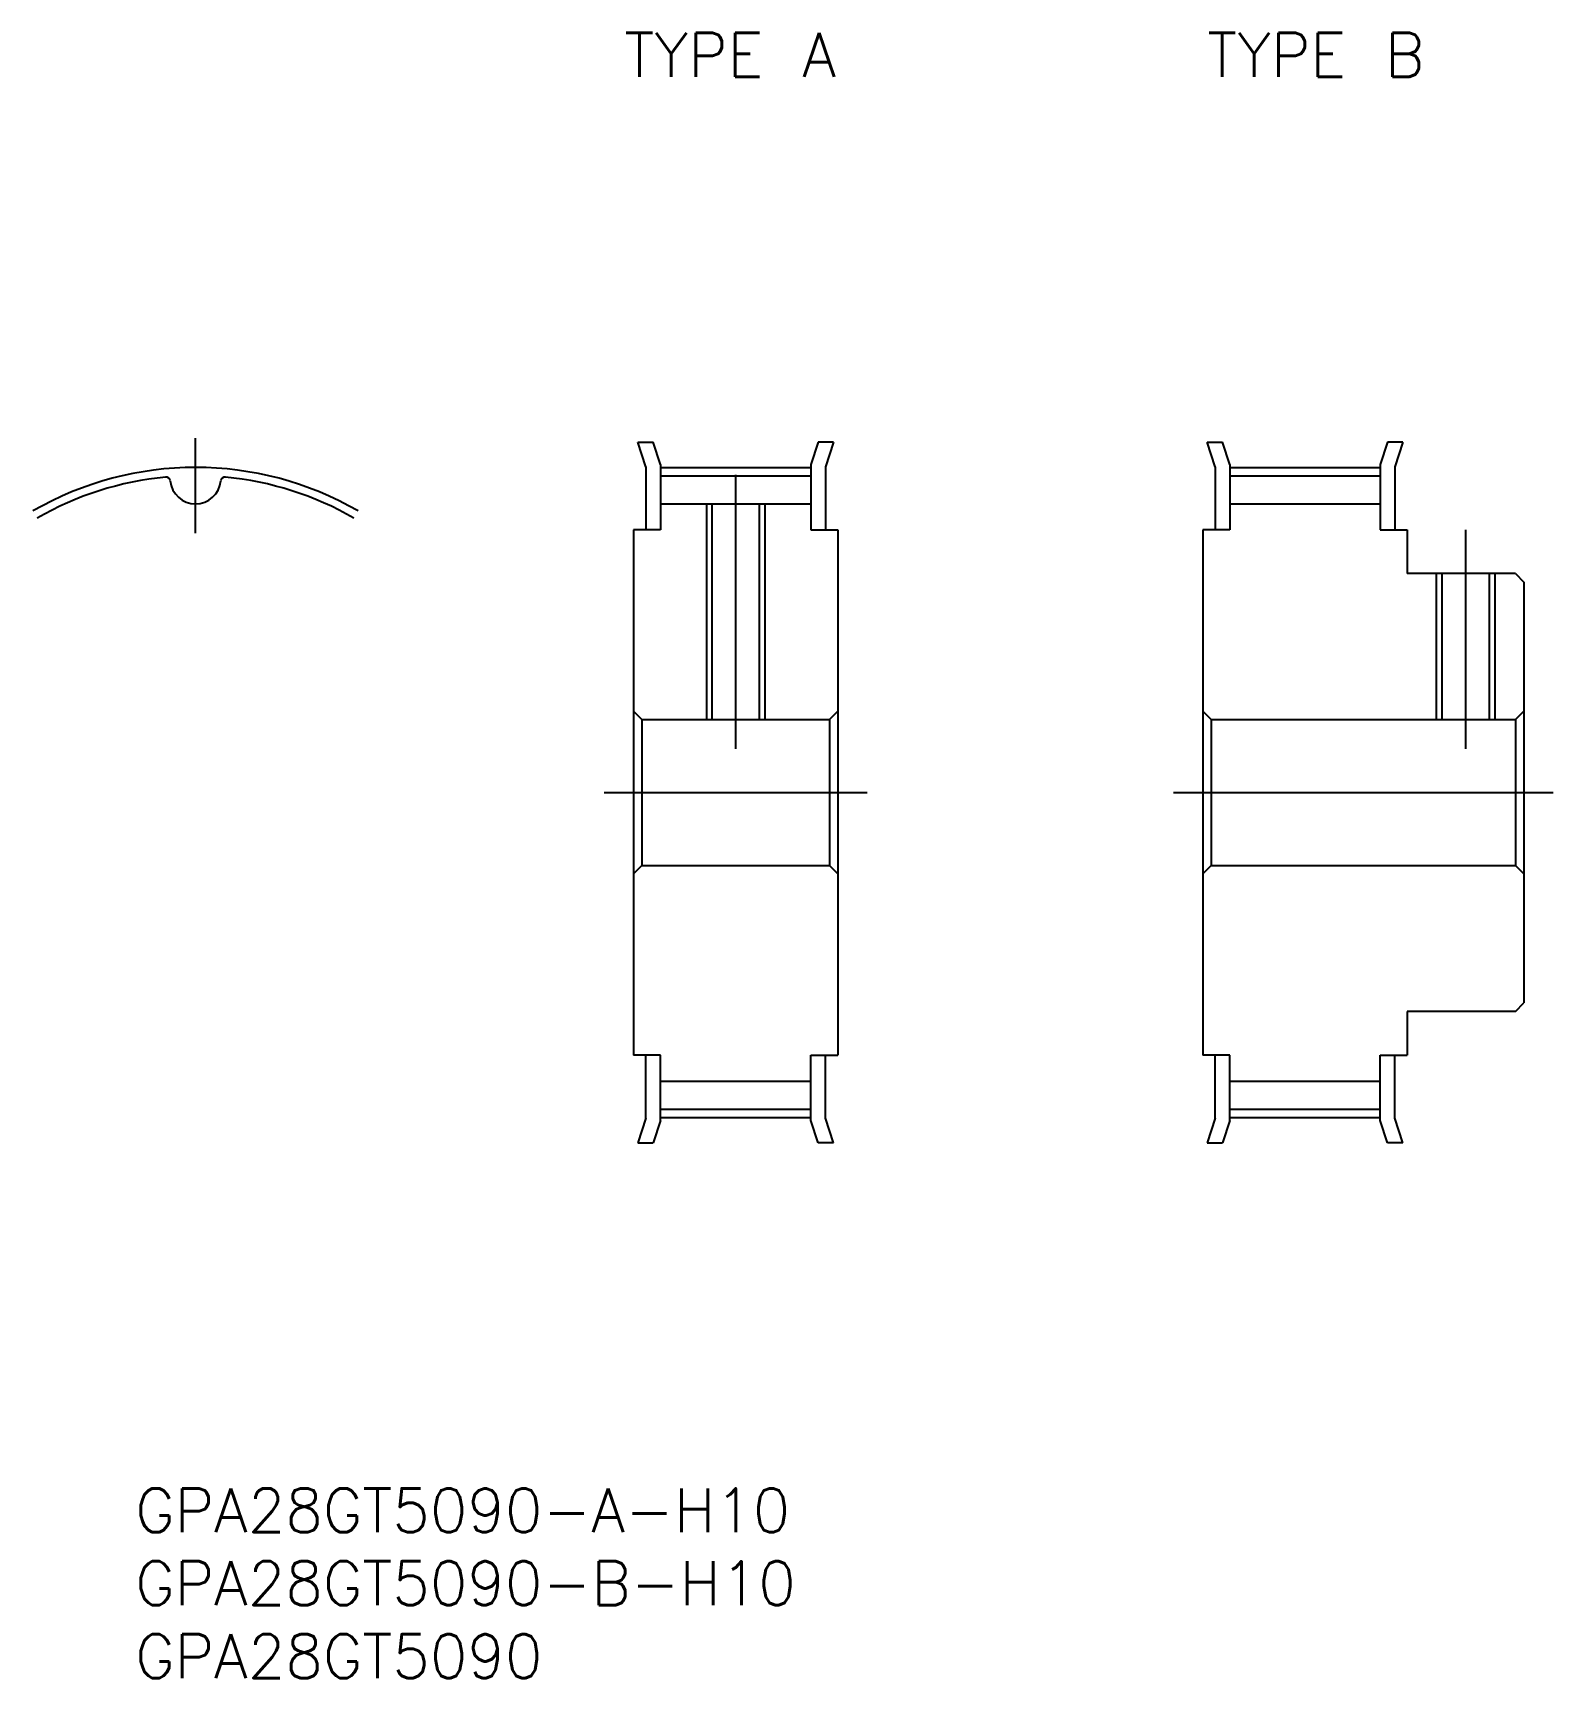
# Model space of a CAD drawing. Extents: x -11 to 93, y -61 to 52.
import ezdxf

# ---------------------------------------------------------------- set-up
doc = ezdxf.new("R2010")
doc.units = 0
doc.linetypes.add('CENTER', pattern=[50.8, 31.75, -6.35, 6.35, -6.35])
doc.layers.get('0').update_dxf_attribs({"linetype": 'CONTINUOUS'})
doc.layers.add('CENTER', color=1, linetype='CONTINUOUS')
doc.styles.get("Standard").update_dxf_attribs({"font": 'txt.shx', "height": 3, "bigfont": 'bigfont.shx'})

# ---------------------------------------------------------------- blocks, each defined once
blk = doc.blocks.new('*U2')
at = {"color": 7, "linetype": 'CONTINUOUS'}
blk.add_text('GPA28GT5090-B-H10', height=3, dxfattribs=at).set_placement((-4.13, -55.69))
blk = doc.blocks.new('*U3')
at = {"color": 7, "linetype": 'CONTINUOUS'}
blk.add_text('GPA28GT5090', height=3, dxfattribs=at).set_placement((-4.13, -60.69))
blk = doc.blocks.new('*U4')
at = {"color": 7, "linetype": 'CONTINUOUS'}
blk.add_text('TYPE A', height=3, dxfattribs=at).set_placement((29.38, 49.06))
blk = doc.blocks.new('*U5')
at = {"color": 7, "linetype": 'CONTINUOUS'}
blk.add_text('TYPE B', height=3, dxfattribs=at).set_placement((69.3, 49.06))
blk = doc.blocks.new('*U6')
at = {"color": 7, "linetype": 'CONTINUOUS'}
blk.add_text('GPA28GT5090-A-H10', height=3, dxfattribs=at).set_placement((-4.13, -50.69))

msp = doc.modelspace()

# ---------------------------------------------------------------- linework, layer by layer
at = {"color": 7, "linetype": 'CONTINUOUS'}
for p, q in [((30.3, 24), (31.35, 24)), ((30.85, 22.33), (30.3, 24)), ((31.85, 22.49), (31.35, 24)), ((42.65, 24), (42.15, 22.49)), ((43.7, 24), (42.65, 24)), ((43.7, 24), (43.15, 22.33)), ((69.3, 24), (70.35, 24)), ((69.85, 22.33), (69.3, 24)), ((70.85, 22.49), (70.35, 24)), ((81.65, 24), (81.15, 22.49)), ((82.7, 24), (81.65, 24)), ((82.7, 24), (82.15, 22.33)), ((30.85, 22.33), (30.85, 18)), ((31.85, 22.49), (31.85, 18)), ((31.85, 21.71), (42.15, 21.71)), ((42.15, 22.49), (42.15, 18)), ((43.15, 22.33), (43.15, 18)), ((69.85, 22.33), (69.85, 18)), ((70.85, 22.49), (70.85, 18)), ((70.85, 21.71), (81.15, 21.71)), ((81.15, 22.49), (81.15, 18)), ((82.15, 22.33), (82.15, 18)), ((31.85, 19.78), (42.15, 19.78)), ((35.38, 19.78), (35.38, 5)), ((38.62, 19.78), (38.62, 5)), ((70.85, 19.78), (81.15, 19.78)), ((30, 18), (30, -18)), ((31.85, 18), (30, 18)), ((42.15, 18), (44, 18)), ((44, 18), (44, -18)), ((69, 18), (69, -18)), ((70.85, 18), (69, 18)), ((81.15, 18), (83, 18)), ((83, 18), (83, 15)), ((90.42, 15), (83, 15)), ((85.38, 15), (85.38, 5)), ((88.62, 15), (88.62, 5)), ((90.42, 15), (91, 14.42)), ((91, 14.42), (91, -14.42)), ((30, 5.58), (30.58, 5)), ((30.58, 5), (43.42, 5)), ((30.58, 5), (30.58, -5)), ((44, 5.58), (43.42, 5)), ((43.42, 5), (43.42, -5)), ((69, 5.58), (69.58, 5)), ((69.58, 5), (90.42, 5)), ((69.58, 5), (69.58, -5)), ((91, 5.58), (90.42, 5)), ((90.42, 5), (90.42, -5)), ((30, -5.58), (30.58, -5)), ((30.58, -5), (43.42, -5)), ((44, -5.58), (43.42, -5)), ((69, -5.58), (69.58, -5)), ((69.58, -5), (90.42, -5)), ((91, -5.58), (90.42, -5)), ((90.42, -15), (91, -14.42)), ((90.42, -15), (83, -15)), ((83, -15), (83, -18)), ((31.85, -18), (30, -18)), ((30.85, -22.33), (30.85, -18)), ((31.85, -22.49), (31.85, -18)), ((42.15, -22.49), (42.15, -18)), ((42.15, -18), (44, -18)), ((43.15, -22.33), (43.15, -18)), ((70.85, -18), (69, -18)), ((69.85, -22.33), (69.85, -18)), ((70.85, -22.49), (70.85, -18)), ((81.15, -22.49), (81.15, -18)), ((81.15, -18), (83, -18)), ((82.15, -22.33), (82.15, -18)), ((31.85, -19.78), (42.15, -19.78)), ((70.85, -19.78), (81.15, -19.78)), ((30.85, -22.33), (30.3, -24)), ((31.85, -22.49), (31.35, -24)), ((31.85, -21.71), (42.15, -21.71)), ((42.65, -24), (42.15, -22.49)), ((43.7, -24), (43.15, -22.33)), ((69.85, -22.33), (69.3, -24)), ((70.85, -22.49), (70.35, -24)), ((70.85, -21.71), (81.15, -21.71)), ((81.65, -24), (81.15, -22.49)), ((82.7, -24), (82.15, -22.33)), ((30.3, -24), (31.35, -24)), ((43.7, -24), (42.65, -24)), ((69.3, -24), (70.35, -24)), ((82.7, -24), (81.65, -24))]:
    msp.add_line(p, q, dxfattribs=at)
at = {"color": 3, "linetype": 'CONTINUOUS'}
for p, q in [((35, 19.78), (35, 5)), ((39, 19.78), (39, 5)), ((85, 15), (85, 5)), ((89, 15), (89, 5))]:
    msp.add_line(p, q, dxfattribs=at)
at = {"color": 7, "linetype": 'CONTINUOUS'}
for centre, radius, start, end in [((0, 0), 21.71, 95.4042, 120), ((-2.02, 21.33), 0.29, 5.4285, 95.4042), ((2.02, 21.33), 0.289, 84.5958, 174.5715), ((0, 0), 21.71, 60, 84.5958), ((0, 21.52), 1.74, 185.4285, 354.5715)]:
    msp.add_arc(centre, radius, start, end, dxfattribs=at)
at = {"layer": 'CENTER', "color": 1, "linetype": 'CENTER'}
for p, q in [((0, 17.78), (0, 24.28)), ((31.85, 22.28), (42.15, 22.28)), ((37, 21.78), (37, 3)), ((70.85, 22.28), (81.15, 22.28)), ((87, 18), (87, 3)), ((28, 0), (46, 0)), ((67, 0), (93, 0)), ((31.85, -22.28), (42.15, -22.28)), ((70.85, -22.28), (81.15, -22.28))]:
    msp.add_line(p, q, dxfattribs=at)
msp.add_arc((0, 0), 22.28, 60, 120, dxfattribs=at)

# ---------------------------------------------------------------- block references
at = {"color": 7, "linetype": 'CONTINUOUS'}
for name in ['*U4', '*U5', '*U6', '*U2', '*U3']:
    msp.add_blockref(name, (0, 0), dxfattribs=at)

doc.saveas('drawing.dxf')
